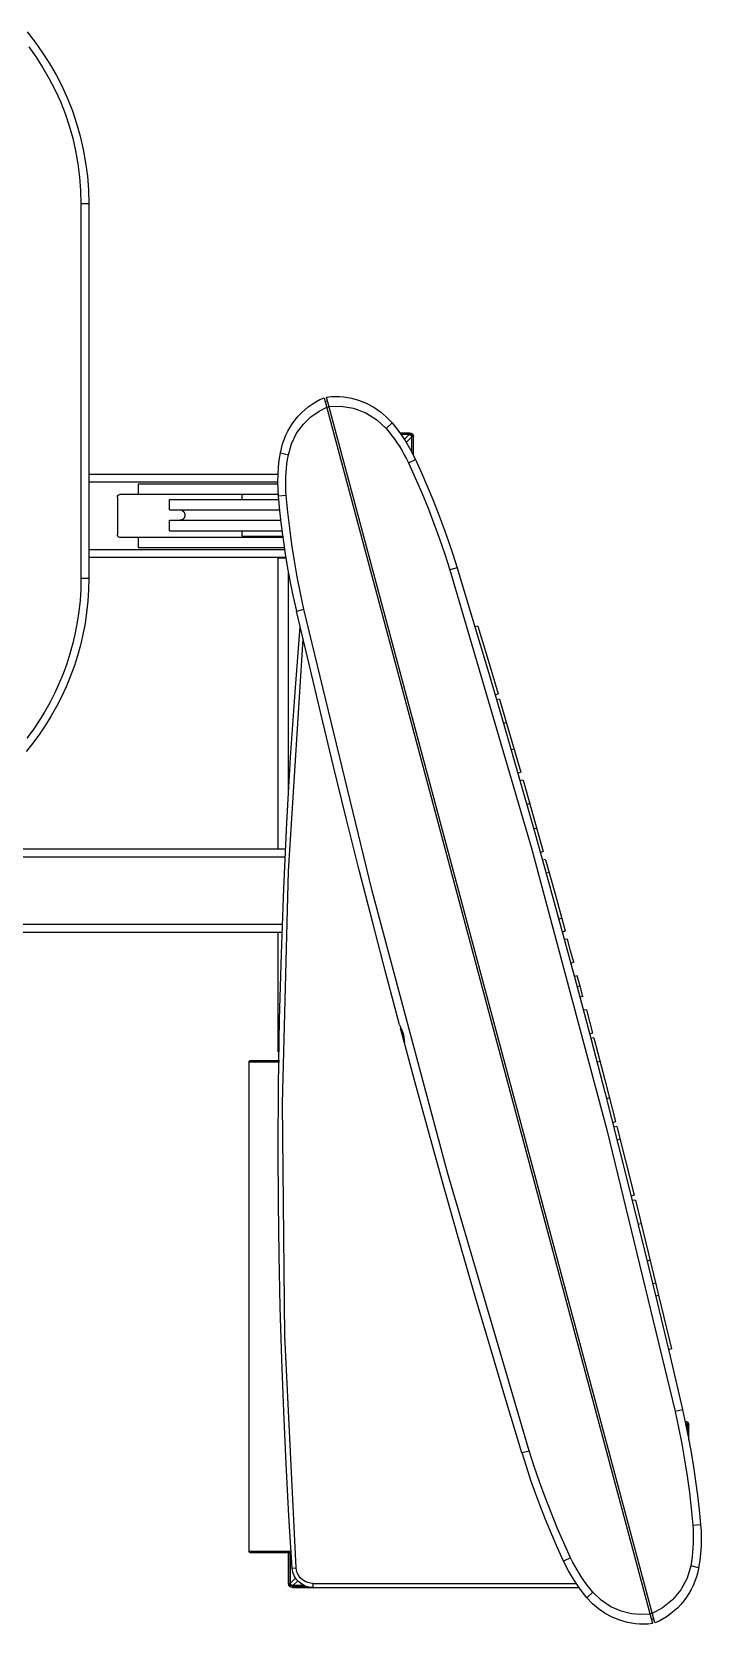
# Model space of a CAD drawing. Header units: millimetres. Extents: x 29224 to 62779, y 35576 to 54938.
# Drawn here: x 47975 to 48359, y 44999 to 45913 of the extents above; entities that cross this region are included whole.
import ezdxf

# ---------------------------------------------------------------- set-up
doc = ezdxf.new("R2010")
doc.units = ezdxf.units.MM

# ---------------------------------------------------------------- blocks, each defined once
blk = doc.blocks.new('A$C39132E64')
for points in [[(558.38, 761.36), (562.22, 756.48), (565.83, 751.41), (569.2, 746.16), (572.31, 740.75), (575.17, 735.17), (577.76, 729.44), (580.08, 723.57), (582.11, 717.56), (583.86, 711.43), (585.3, 705.17), (586.44, 698.81), (587.26, 692.34), (587.76, 685.77), (587.93, 679.12)], [(559.24, 754.25), (562.74, 749.33), (566.01, 744.23), (569.03, 738.97), (571.81, 733.55), (574.32, 727.99), (576.57, 722.29), (578.55, 716.45), (580.24, 710.5), (581.65, 704.42), (582.75, 698.24), (583.55, 691.96), (584.04, 685.58), (584.2, 679.12)], [(584.2, 679.12), (584.2, 500.03)], [(587.93, 679.12), (584.2, 679.12)], [(587.93, 679.12), (587.93, 500.03)], [(679.64, 560.03), (680.1, 562.22), (680.69, 564.36), (681.41, 566.44), (682.25, 568.47), (683.21, 570.44), (684.29, 572.33), (685.48, 574.15), (686.78, 575.9), (688.19, 577.56), (689.69, 579.13), (691.29, 580.61), (692.99, 581.99), (694.77, 583.27), (696.64, 584.44), (698.58, 585.5), (700.61, 586.44)], [(700.61, 586.44), (857.69, 0.26)], [(701.78, 586.75), (703.89, 586.95), (706.02, 587.01), (707.98, 586.96), (709.92, 586.8), (711.84, 586.53), (713.73, 586.16), (717.43, 585.12), (720.98, 583.69), (724.36, 581.89), (727.53, 579.72), (730.47, 577.2), (733.13, 574.36)], [(858.84, 0.57), (701.78, 586.75)], [(683.44, 559.11), (684.96, 564.43), (687.42, 569.43), (690.62, 573.77), (694.28, 577.3), (698.13, 579.99), (701.83, 581.89)], [(702.3, 584.72), (701.13, 584.51)], [(703.01, 582.09), (701.86, 581.8)], [(702.98, 582.19), (708.55, 582.36)], [(708.55, 582.36), (714.56, 581.43), (720.5, 579.24), (725.81, 575.92), (730.29, 571.66)], [(733.13, 574.36), (730.29, 571.66)], [(730.29, 571.66), (731.7, 569.98), (733.03, 568.27), (734.33, 566.52), (735.55, 564.73), (736.73, 562.91), (737.87, 561.05), (738.94, 559.15), (739.96, 557.22), (740.92, 555.27)], [(733.13, 574.36), (736.35, 570.26), (739.29, 565.97), (741.95, 561.49), (744.3, 556.84)], [(736.78, 569.68), (741.49, 569.68)], [(737.27, 568.98), (741.49, 568.98)], [(741.2, 568.78), (737.4, 568.78)], [(738.94, 566.5), (741.2, 568.78)], [(739.85, 565.09), (742.38, 567.61)], [(741.2, 568.78), (741.6, 568.73), (741.91, 568.56), (742.17, 568.31), (742.32, 567.99), (742.38, 567.61)], [(741.49, 569.68), (742.19, 569.54), (742.76, 569.15), (743.15, 568.58), (743.29, 567.88)], [(741.49, 569.68), (741.49, 568.98)], [(741.49, 568.98), (741.91, 568.89), (742.26, 568.66), (742.5, 568.31), (742.58, 567.88)], [(742.38, 567.61), (742.38, 560.67)], [(743.29, 567.88), (742.58, 567.88)], [(742.58, 560.28), (742.58, 567.88)], [(743.29, 558.95), (743.29, 567.88)], [(678.73, 539.28), (678.51, 542.74), (678.44, 546.21), (678.52, 549.68), (678.74, 553.14), (679.11, 556.6), (679.64, 560.03)], [(679.64, 560.03), (683.44, 559.11)], [(682.46, 539.6), (682.31, 541.78), (682.22, 543.97), (682.21, 546.14), (682.25, 548.31), (682.38, 550.49), (682.53, 552.65), (682.78, 554.81), (683.08, 556.96), (683.44, 559.11)], [(740.92, 555.27), (744.3, 556.84)], [(744.3, 556.84), (747.19, 550.52), (749.96, 544.15), (752.62, 537.73), (755.16, 531.27), (757.59, 524.77), (759.91, 518.22), (762.11, 511.63), (764.2, 505.01)], [(678.52, 549.79), (587.93, 549.79)], [(740.92, 555.27), (744.2, 548.12), (747.32, 540.92), (750.29, 533.67), (753.13, 526.35), (755.81, 518.98), (758.34, 511.55), (760.71, 504.07)], [(678.44, 546.04), (587.93, 546.04)], [(678.44, 545.12), (611.56, 545.12)], [(611.56, 545.12), (611.56, 540.15)], [(601.61, 538.91), (601.71, 539.39), (601.97, 539.79), (602.36, 540.05), (602.85, 540.15)], [(601.61, 538.91), (601.61, 520.88)], [(678.68, 540.15), (602.85, 540.15)], [(626.49, 537.77), (678.89, 537.77)], [(626.49, 532.79), (626.49, 537.77)], [(661.31, 537.77), (661.31, 540.15)], [(682.46, 539.6), (678.73, 539.28)], [(687.43, 484.44), (685.92, 491.22), (684.54, 498.03), (683.27, 504.86), (682.12, 511.71), (681.09, 518.57), (680.19, 525.46), (679.4, 532.36), (678.73, 539.28)], [(690.9, 485.37), (689.23, 493.03), (687.7, 500.73), (686.34, 508.46), (685.14, 516.21), (684.08, 523.98), (683.18, 531.78), (682.46, 539.6)], [(626.49, 532.79), (679.38, 532.79)], [(626.49, 527.82), (679.93, 527.82)], [(626.49, 522.85), (626.49, 527.82)], [(631.46, 532.79), (631.96, 532.74), (632.42, 532.59), (632.84, 532.36), (633.21, 532.06), (633.51, 531.69), (633.74, 531.27), (633.89, 530.81), (633.94, 530.31), (633.89, 529.8), (633.74, 529.33), (633.51, 528.91), (633.21, 528.54), (632.84, 528.24), (632.42, 528.01), (631.96, 527.86), (631.46, 527.81)], [(631.46, 527.82), (631.46, 527.81)], [(602.85, 519.64), (602.36, 519.74), (601.97, 520), (601.71, 520.4), (601.61, 520.88)], [(680.97, 519.64), (602.85, 519.64)], [(611.56, 519.64), (611.56, 514.67)], [(626.49, 522.85), (680.53, 522.85)], [(661.31, 520.25), (661.31, 522.85)], [(661.31, 520.25), (680.87, 520.25)], [(681.83, 513.73), (587.93, 513.73)], [(681.67, 514.67), (611.56, 514.67)], [(682.42, 509.99), (587.93, 509.99)], [(678.6, 370.71), (678.6, 509.99)], [(682.46, 509.69), (678.6, 509.69)], [(683.57, 397.13), (683.57, 503.16)], [(764.2, 505.01), (760.71, 504.07)], [(760.71, 504.07), (799.77, 371.11), (835.89, 236.3), (868.55, 101.64)], [(764.2, 505.01), (771.76, 480.09), (779.22, 455.13), (786.56, 430.14), (793.79, 405.12), (800.92, 380.07), (807.93, 354.99), (814.84, 329.88), (821.63, 304.74), (828.32, 279.57), (834.9, 254.37), (841.36, 229.14), (847.72, 203.88), (853.96, 178.6), (860.1, 153.29), (866.12, 127.95), (872.04, 102.58)], [(584.2, 500.03), (584.09, 494.73), (583.76, 489.46), (583.21, 484.25), (582.45, 479.1), (581.48, 474.01), (580.31, 468.99), (578.94, 464.04), (577.37, 459.16), (575.62, 454.37), (573.67, 449.67), (571.54, 445.06), (569.22, 440.55), (566.73, 436.14), (564.07, 431.83), (561.24, 427.65), (558.24, 423.57)], [(587.93, 500.03), (587.82, 494.57), (587.47, 489.15), (586.91, 483.79), (586.13, 478.48), (585.13, 473.24), (583.93, 468.07), (582.52, 462.97), (580.9, 457.95), (579.09, 453.02), (577.09, 448.18), (574.89, 443.43), (572.51, 438.78), (569.94, 434.24), (567.2, 429.81), (564.29, 425.5), (561.2, 421.3), (557.95, 417.24)], [(587.93, 500.03), (584.2, 500.03)], [(736.65, 286.59), (730.12, 311.23), (723.7, 335.9), (717.39, 360.59), (711.18, 385.31), (705.08, 410.05), (699.08, 434.82), (693.19, 459.62), (687.4, 484.43)], [(687.43, 484.43), (687.4, 484.43)], [(687.43, 484.43), (690.9, 485.37)], [(798.73, 82.94), (759.69, 215.89), (723.57, 350.7), (690.9, 485.37)], [(685.32, 26.82), (683.75, 51.75), (682.39, 76.69), (681.24, 101.63), (680.3, 126.58), (679.57, 151.54), (679.05, 176.51), (678.73, 201.48), (678.63, 226.46), (678.79, 257.8), (679.28, 289.14), (680.11, 320.48), (681.26, 351.8), (682.74, 383.1), (684.55, 414.4), (686.68, 445.67), (689.15, 476.92)], [(689.17, 476.92), (689.15, 476.92)], [(774.17, 477.2), (772.72, 476.93)], [(774.17, 477.22), (779.01, 461), (783.81, 444.76)], [(687.19, 26.93), (681.83, 137.89), (680.61, 249.01), (683.51, 360.11), (690.55, 470.96)], [(783.84, 444.76), (782.43, 444.25)], [(784.56, 442.29), (783.08, 442.03)], [(783.84, 444.76), (783.81, 444.76)], [(784.54, 442.26), (789.65, 424.81), (794.69, 407.34)], [(787.79, 431.21), (786.39, 430.7)], [(791.52, 418.4), (790.06, 418.07)], [(794.72, 407.31), (793.31, 406.8)], [(794.72, 407.31), (794.69, 407.34)], [(795.81, 403.48), (794.33, 403.22)], [(795.79, 403.52), (800.63, 386.49), (805.42, 369.43)], [(798.96, 392.38), (797.56, 391.87)], [(802.32, 380.51), (800.87, 380.25)], [(461.7, 366.97), (681.99, 366.97)], [(475.62, 370.71), (682.22, 370.71)], [(805.45, 369.4), (804.04, 368.89)], [(806.52, 365.57), (805.06, 365.31)], [(805.45, 369.4), (805.42, 369.43)], [(806.52, 365.53), (811.25, 348.51), (815.92, 331.46)], [(808.23, 359.43), (806.78, 359.09)], [(814.28, 337.58), (812.85, 337.14)], [(327.11, 330.91), (680.71, 330.91)], [(341.03, 334.64), (680.87, 334.64)], [(678.6, 273.7), (678.6, 330.91)], [(815.94, 331.43), (814.54, 330.91)], [(817.01, 327.58), (815.53, 327.32)], [(815.94, 331.43), (815.92, 331.46)], [(820.01, 316.49), (818.5, 322.02), (817.01, 327.55)], [(820.01, 316.46), (818.6, 315.94)], [(820.01, 316.46), (820.01, 316.49)], [(821.75, 310.01), (820.27, 309.75)], [(823.08, 305.11), (821.62, 304.73)], [(824.38, 300.18), (823.05, 305.11), (821.73, 310.05)], [(824.38, 300.21), (822.98, 299.69)], [(824.38, 300.21), (824.38, 300.18)], [(826.1, 293.78), (824.62, 293.52)], [(826.1, 293.74), (827.56, 288.2), (829.02, 282.66)], [(736.67, 286.6), (737.14, 285.47), (737.79, 284.01), (738.34, 282.41), (738.65, 280.74), (738.81, 279.17), (738.99, 277.94)], [(795.24, 81.98), (787.58, 107.24), (780.03, 132.54), (772.59, 157.86), (765.27, 183.22), (758.05, 208.62), (750.95, 234.04), (743.96, 259.49), (737.09, 284.97)], [(737.12, 284.97), (737.09, 284.97)], [(829.04, 282.61), (827.64, 282.11)], [(829.04, 282.61), (829.02, 282.66)], [(829.67, 280.31), (828.18, 280.08)], [(829.64, 280.34), (834.88, 260.32), (840.03, 240.29)], [(664.47, 268.72), (665.08, 269.35)], [(664.47, 268.72), (664.47, 34.95)], [(679.23, 268.72), (664.47, 268.72)], [(679.25, 269.35), (665.08, 269.35)], [(832.64, 268.96), (831.18, 268.67)], [(837.14, 251.61), (835.71, 251.12)], [(840.06, 240.23), (838.65, 239.71)], [(840.66, 237.94), (839.17, 237.68)], [(840.06, 240.23), (840.03, 240.29)], [(840.63, 237.97), (844.79, 221.56), (848.91, 205.13)], [(842.22, 231.77), (840.76, 231.43)], [(848.94, 205.13), (847.53, 204.61)], [(849.51, 202.81), (848.03, 202.58)], [(848.94, 205.13), (848.91, 205.13)], [(849.51, 202.81), (858.24, 167.24), (866.78, 131.61)], [(852.32, 191.43), (850.87, 191.15)], [(856.6, 174.04), (855.19, 173.54)], [(859.28, 163), (857.82, 162.73)], [(860.68, 157.19), (859.23, 156.85)], [(866.78, 131.64), (865.37, 131.12)], [(866.78, 131.64), (866.78, 131.61)], [(872.04, 102.55), (868.55, 101.64)], [(868.55, 101.64), (870.24, 93.96), (871.75, 86.28), (873.11, 78.54), (874.33, 70.81), (875.37, 63.02), (876.26, 55.23), (876.99, 47.4)], [(872.04, 102.55), (872.04, 102.58)], [(872.04, 102.55), (873.54, 95.77), (874.92, 88.97), (876.19, 82.15), (877.33, 75.3), (878.36, 68.43), (879.26, 61.55), (880.04, 54.65), (880.71, 47.73)], [(873.31, 97.11), (874.01, 96.97), (874.58, 96.59), (874.97, 96.02), (875.11, 95.34)], [(873.31, 97.11), (873.31, 96.77)], [(873.39, 96.41), (873.79, 96.31), (874.11, 96.08), (874.33, 95.74), (874.41, 95.34)], [(873.44, 96.15), (873.73, 96.02), (873.99, 95.76), (874.15, 95.44), (874.2, 95.05)], [(873.78, 94.64), (874.2, 95.05)], [(874.2, 95.05), (874.2, 92.47)], [(875.11, 95.34), (874.41, 95.34)], [(874.41, 91.49), (874.41, 95.34)], [(875.11, 88), (875.11, 95.34)], [(795.27, 82.01), (798.73, 82.94)], [(795.27, 82.01), (795.27, 81.98)], [(815.16, 30.16), (812.28, 36.48), (809.51, 42.85), (806.85, 49.27), (804.31, 55.73), (801.88, 62.23), (799.56, 68.77), (797.36, 75.36), (795.27, 81.98)], [(818.55, 31.75), (815.27, 38.88), (812.14, 46.09), (809.15, 53.33), (806.34, 60.65), (803.65, 68.02), (801.13, 75.44), (798.73, 82.94)], [(876.99, 47.4), (877.14, 45.21), (877.22, 43.05), (877.25, 40.86), (877.19, 38.7), (877.09, 36.51), (876.91, 34.35), (876.67, 32.19), (876.36, 30.03), (876, 27.89)], [(876.99, 47.4), (880.71, 47.73)], [(880.71, 47.73), (880.94, 44.26), (881.02, 40.78), (880.94, 37.31), (880.71, 33.85), (880.33, 30.41), (879.8, 26.98)], [(664.47, 34.95), (684.84, 34.95)], [(665.08, 34.32), (664.47, 34.95)], [(665.08, 34.32), (684.88, 34.32)], [(683.57, 19.32), (683.57, 34.32)], [(684.28, 19.32), (684.28, 34.32)], [(684.49, 19.58), (684.49, 34.32)], [(818.55, 31.75), (815.16, 30.16)], [(829.15, 15.34), (827.77, 17.01), (826.41, 18.72), (825.14, 20.47), (823.91, 22.27), (822.72, 24.09), (821.6, 25.96), (820.53, 27.84), (819.51, 29.77), (818.55, 31.75)], [(685.32, 26.82), (687.19, 26.93)], [(695.24, 17.53), (693.33, 17.71), (691.53, 18.24), (689.89, 19.09), (688.44, 20.21), (687.23, 21.58), (686.28, 23.16), (685.63, 24.92), (685.32, 26.82)], [(695.14, 19.51), (694.03, 19.58), (692.77, 19.87), (691.49, 20.39), (690.24, 21.2), (689.17, 22.21), (688.31, 23.39), (687.72, 24.61), (687.35, 25.83), (687.19, 26.93)], [(826.31, 12.63), (823.1, 16.74), (820.17, 21.03), (817.52, 25.51), (815.16, 30.16)], [(879.8, 26.98), (879.34, 24.79), (878.76, 22.65), (878.04, 20.56), (877.2, 18.54), (876.24, 16.57), (875.17, 14.68), (873.97, 12.85), (872.68, 11.11), (871.27, 9.45), (869.77, 7.88), (868.16, 6.4), (866.47, 5.02), (864.68, 3.74), (862.81, 2.57), (860.86, 1.51), (858.84, 0.57)], [(876, 27.89), (874.28, 21.98), (871.34, 16.46), (867.32, 11.61), (862.58, 7.79)], [(879.8, 26.98), (876, 27.89)], [(685.37, 17.53), (684.67, 17.67), (684.1, 18.05), (683.72, 18.63), (683.57, 19.32)], [(683.57, 19.32), (684.28, 19.32)], [(685.37, 18.23), (684.95, 18.32), (684.6, 18.55), (684.36, 18.9), (684.28, 19.32)], [(684.49, 19.58), (686.93, 22.06)], [(685.66, 18.41), (685.27, 18.49), (684.96, 18.65), (684.69, 18.88), (684.54, 19.22), (684.49, 19.58)], [(685.37, 18.23), (691.7, 18.23)], [(685.37, 18.23), (685.37, 17.53)], [(685.37, 17.53), (695.24, 17.53)], [(685.66, 18.41), (687.95, 20.73)], [(691.18, 18.41), (685.66, 18.41)], [(695.14, 19.51), (821.15, 19.51)], [(695.14, 19.51), (695.24, 17.53)], [(695.24, 17.53), (822.53, 17.53)], [(826.31, 12.63), (829.15, 15.34)], [(856.46, 4.79), (852.32, 4.58), (847.66, 5), (842.72, 6.22), (837.77, 8.36), (833.13, 11.49), (829.15, 15.34)], [(857.69, 0.26), (855.57, 0.06), (853.44, 0), (851.49, 0.05), (849.55, 0.21), (847.63, 0.48), (845.74, 0.85), (842.04, 1.89), (838.48, 3.32), (835.1, 5.12), (831.92, 7.28), (828.98, 9.79), (826.31, 12.63)], [(862.58, 7.79), (857.61, 5.11)], [(857.58, 5.21), (856.44, 4.9)], [(858.29, 2.58), (857.27, 2.21)]]:
    blk.add_lwpolyline(points)

msp = doc.modelspace()

# ---------------------------------------------------------------- block references
at = {"xscale": 1.2, "yscale": 1.2, "zscale": 1.2}
msp.add_blockref('A$C39132E64', (47301.97, 44998.98), dxfattribs=at)

doc.saveas('drawing.dxf')
